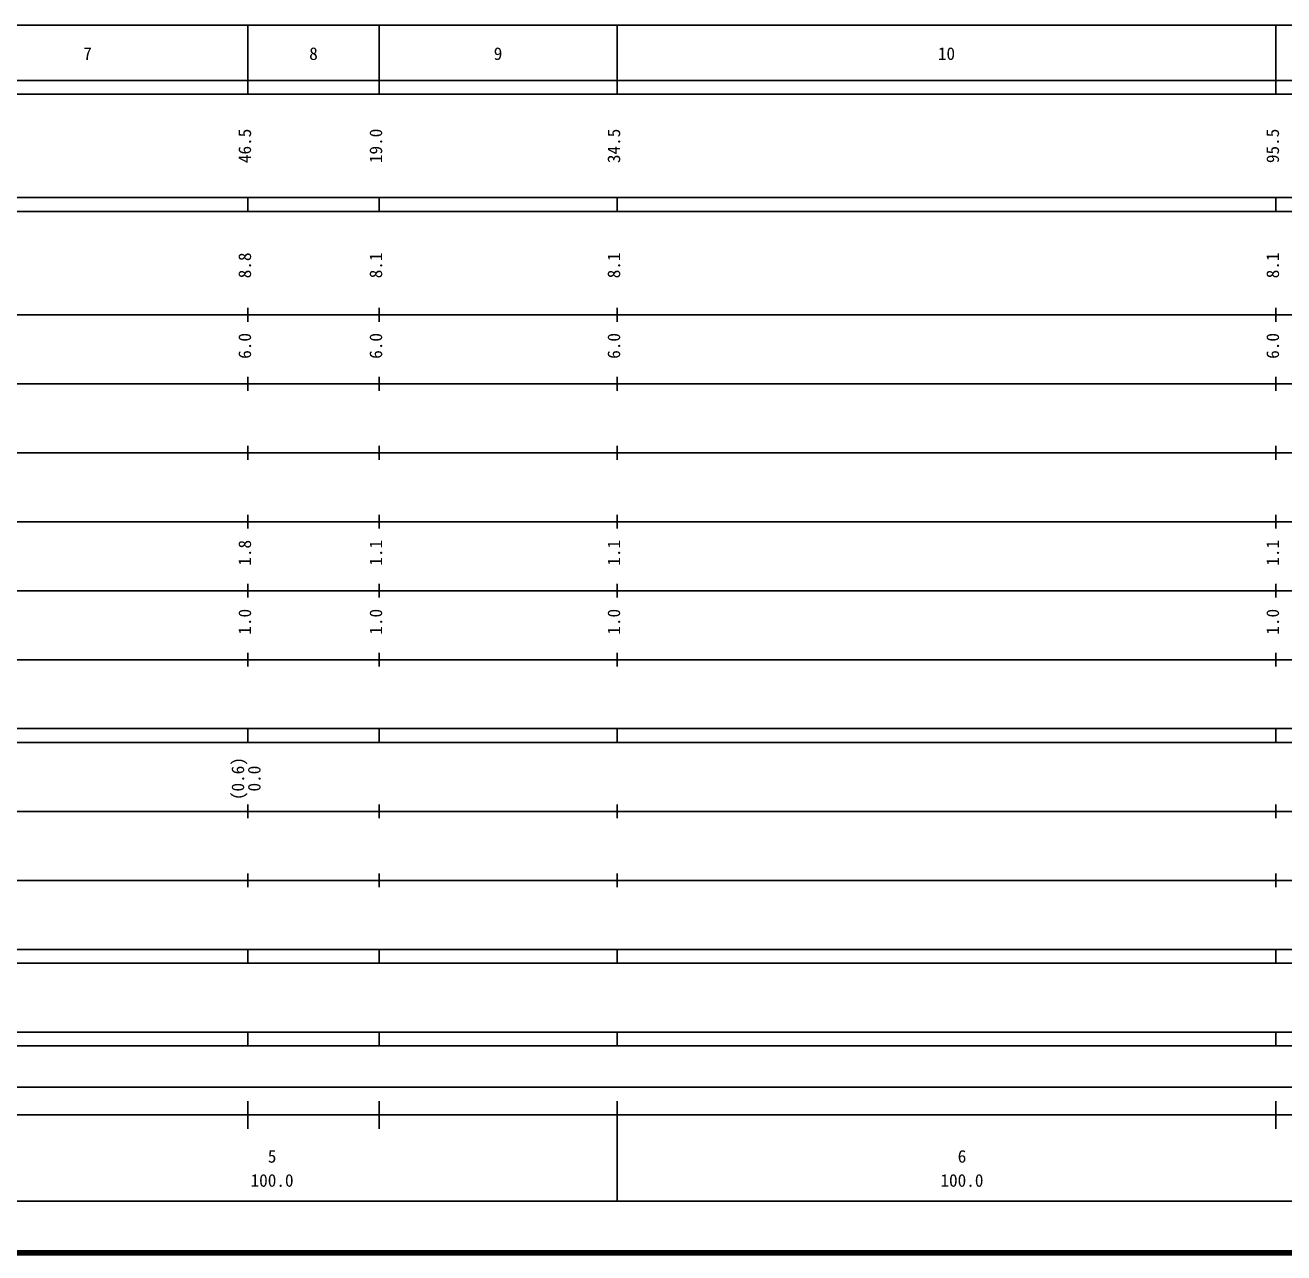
# Model space of a CAD drawing. Units: millimetres on the paper, enlarged 1000 times. Extents: x 40000 to 680000, y 20000 to 380000.
# Drawn here: x 282206 to 464650, y 20000 to 198000 of the extents above; entities that cross this region are included whole.
import ezdxf
from ezdxf.enums import TextEntityAlignment as Align

# ---------------------------------------------------------------- set-up
doc = ezdxf.new("R2010")
doc.units = ezdxf.units.MM
doc.header["$LTSCALE"] = 1000
doc.layers.add('M-TTL', color=2, linetype='Continuous', lineweight=140)
doc.layers.add('M-TTL-BAND', color=7, linetype='Continuous', lineweight=25)
doc.styles.add('ＭＳ ゴシック', font='')
doc.styles.get('ＭＳ ゴシック').set_extended_font_data('MS Gothic')

msp = doc.modelspace()

# ---------------------------------------------------------------- linework, layer by layer
at = {"layer": 'M-TTL'}
msp.add_line((40000, 20000), (680000, 20000), dxfattribs=at)
at = {"layer": 'M-TTL-BAND'}
for p, q in [((68000, 198000), (579000, 198000)), ((314500, 188000), (314500, 198000)), ((333500, 188000), (333500, 198000)), ((368000, 188000), (368000, 198000)), ((463500, 188000), (463500, 198000)), ((40000, 190000), (579000, 190000)), ((40000, 188000), (579000, 188000)), ((40000, 173000), (579000, 173000)), ((314500, 171000), (314500, 173000)), ((333500, 171000), (333500, 173000)), ((368000, 171000), (368000, 173000)), ((463500, 171000), (463500, 173000)), ((40000, 171000), (579000, 171000)), ((314500, 155000), (314500, 157000)), ((333500, 155000), (333500, 157000)), ((368000, 155000), (368000, 157000)), ((463500, 155000), (463500, 157000)), ((40000, 156000), (579000, 156000)), ((46000, 146000), (579000, 146000)), ((314500, 145000), (314500, 147000)), ((333500, 145000), (333500, 147000)), ((368000, 145000), (368000, 147000)), ((463500, 145000), (463500, 147000)), ((314500, 135000), (314500, 137000)), ((333500, 135000), (333500, 137000)), ((368000, 135000), (368000, 137000)), ((463500, 135000), (463500, 137000)), ((52000, 136000), (579000, 136000)), ((46000, 126000), (579000, 126000)), ((314500, 125000), (314500, 127000)), ((333500, 125000), (333500, 127000)), ((368000, 125000), (368000, 127000)), ((463500, 125000), (463500, 127000)), ((314500, 115000), (314500, 117000)), ((333500, 115000), (333500, 117000)), ((368000, 115000), (368000, 117000)), ((463500, 115000), (463500, 117000)), ((52000, 116000), (579000, 116000)), ((46000, 106000), (579000, 106000)), ((314500, 105000), (314500, 107000)), ((333500, 105000), (333500, 107000)), ((368000, 105000), (368000, 107000)), ((463500, 105000), (463500, 107000)), ((40000, 96000), (579000, 96000)), ((314500, 94000), (314500, 96000)), ((333500, 94000), (333500, 96000)), ((368000, 94000), (368000, 96000)), ((463500, 94000), (463500, 96000)), ((40000, 94000), (579000, 94000)), ((49000, 84000), (579000, 84000)), ((314500, 83000), (314500, 85000)), ((333500, 83000), (333500, 85000)), ((368000, 83000), (368000, 85000)), ((463500, 83000), (463500, 85000)), ((314500, 73000), (314500, 75000)), ((333500, 73000), (333500, 75000)), ((368000, 73000), (368000, 75000)), ((463500, 73000), (463500, 75000)), ((40000, 74000), (579000, 74000)), ((40000, 64000), (579000, 64000)), ((314500, 62000), (314500, 64000)), ((333500, 62000), (333500, 64000)), ((368000, 62000), (368000, 64000)), ((463500, 62000), (463500, 64000)), ((40000, 62000), (579000, 62000)), ((40000, 52000), (579000, 52000)), ((314500, 50000), (314500, 52000)), ((333500, 50000), (333500, 52000)), ((368000, 50000), (368000, 52000)), ((463500, 50000), (463500, 52000)), ((40000, 50000), (579000, 50000)), ((71000, 44000), (565000, 44000)), ((314500, 38000), (314500, 42000)), ((333500, 38000), (333500, 42000)), ((368000, 27500), (368000, 42000)), ((463500, 38000), (463500, 42000)), ((40000, 40000), (579000, 40000)), ((68000, 27500), (579000, 27500))]:
    msp.add_line(p, q, dxfattribs=at)

# ---------------------------------------------------------------- texts
at = {"layer": 'M-TTL-BAND', "style": 'ＭＳ ゴシック'}
for s, p in [('7', (290625, 192405)), ('8', (323375, 192405)), ('9', (350125, 192405)), ('10', (414500, 192405)), ('5', (317375, 32523)), ('6', (417375, 32523)), ('100.0', (314875, 29033)), ('100.0', (414875, 29033))]:
    msp.add_text(s, height=1833, dxfattribs=at).set_placement(p, align=Align.BOTTOM_LEFT)
for s, p in [('46.5', (315500, 178000)), ('19.0', (334500, 178000)), ('34.5', (369000, 178000)), ('95.5', (464500, 178000)), ('8.8', (315500, 161299)), ('8.1', (334500, 161299)), ('8.1', (369000, 161299)), ('8.1', (464500, 161299)), ('6.0', (315500, 149625)), ('6.0', (334500, 149625)), ('6.0', (369000, 149625)), ('6.0', (464500, 149625)), ('1.8', (315500, 119625)), ('1.1', (334500, 119625)), ('1.1', (369000, 119625)), ('1.1', (464500, 119625)), ('1.0', (315500, 109625)), ('1.0', (334500, 109625)), ('1.0', (369000, 109625)), ('1.0', (464500, 109625)), ('(0.6)', (314500, 85639)), ('0.0', (316870, 86889))]:
    msp.add_text(s, height=1833, rotation=90, dxfattribs=at).set_placement(p, align=Align.BOTTOM_LEFT)

doc.saveas('drawing.dxf')
